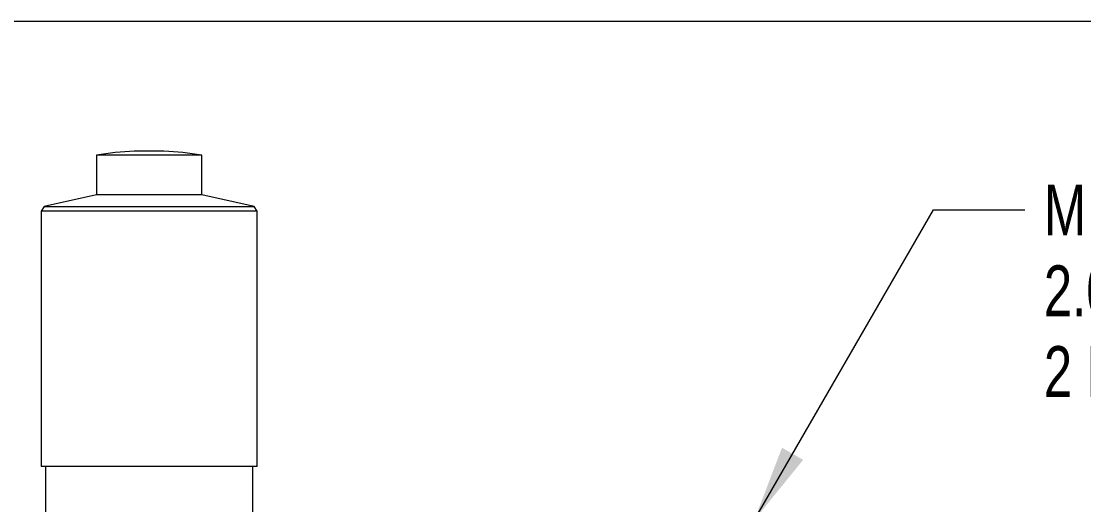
# Model space of a CAD drawing. Header units: millimetres. Extents: x 2 to 278, y 1 to 215.
# Drawn here: x 30.96 to 75.23, y 194.51 to 214.65 of the extents above; entities that cross this region are included whole.
import ezdxf

# ---------------------------------------------------------------- set-up
doc = ezdxf.new("R2010")
doc.units = ezdxf.units.MM
doc.styles.add('SLDTEXTSTYLE0', font='TXT', dxfattribs={"width": 0.75})
doc.dimstyles.new('SLDDIMSTYLE6', dxfattribs={"dimtxt": 2.116667, "dimasz": 3.175, "dimexe": 0, "dimexo": 0.0625, "dimgap": 0.529167, "dimtad": 0, "dimtih": 1, "dimtoh": 1, "dimdec": 1, "dimlfac": 2, "dimrnd": 1e-09, "dimzin": 12, "dimdsep": 46, "dimtxsty": 'SLDTEXTSTYLE0', "dimsah": 1, "dimcen": 0, "dimadec": 0, "dimazin": 3, "dimtfac": 1, "dimtdec": 1, "dimtofl": 0, "dimtmove": 0, "dimatfit": 3, "dimfxl": 1, "dimfrac": 2, "dimtolj": 1, "dimtzin": 12, "dimarcsym": 0})

# ---------------------------------------------------------------- blocks, each defined once
blk = doc.blocks.new('_D_15')
at = {"color": 7, "linetype": 'Continuous', "lineweight": 0}
for p, q in [((61.511, 193.882), (68.966, 206.795)), ((68.966, 206.795), (72.776, 206.795))]:
    blk.add_line(p, q, dxfattribs=at)
at = {"color": 7, "linetype": 'Continuous', "lineweight": 18}
blk.add_solid([(61.511, 193.882), (63.538, 196.377), (62.658, 196.885)], dxfattribs=at)
at = {"color": 7, "linetype": 'Continuous', "lineweight": 18, "attachment_point": 1, "style": 'SLDTEXTSTYLE0'}
for s, insert, char_height in [('MICROMETER LOCKING SCREW', (73.57, 207.841), 2.11667), ('2.0mm [5/64in] HEX', (73.57, 204.478), 2.11667), ('2 PLACES', (73.57, 201.115), 2.1167)]:
    blk.add_mtext(s, dxfattribs=dict(at, insert=insert, char_height=char_height))

msp = doc.modelspace()

# ---------------------------------------------------------------- linework, layer by layer
at = {"color": 7, "linetype": 'Continuous', "lineweight": 18}
for p, q in [((1.579, 214.645), (277.989, 214.645)), ((34.094, 209.062), (34.094, 207.411)), ((38.057, 209.062), (34.094, 209.062)), ((36.786, 209.238), (35.665, 209.238)), ((36.904, 209.238), (36.786, 209.238)), ((38.475, 209.062), (38.057, 209.062)), ((38.475, 207.411), (38.475, 209.062)), ((34.094, 207.411), (31.908, 206.931)), ((38.057, 207.411), (34.094, 207.411)), ((38.475, 207.411), (38.057, 207.411)), ((40.66, 206.931), (38.475, 207.411)), ((31.908, 206.931), (31.784, 206.737)), ((31.908, 206.931), (40.66, 206.931)), ((40.784, 206.737), (40.66, 206.931)), ((31.784, 206.737), (31.784, 196.108)), ((39.925, 206.737), (31.784, 206.737)), ((40.784, 206.737), (39.925, 206.737)), ((40.784, 196.108), (40.784, 206.737)), ((39.925, 196.108), (31.784, 196.108)), ((31.966, 196.108), (31.966, 192.824)), ((40.784, 196.108), (39.925, 196.108)), ((40.602, 187.086), (40.602, 196.108))]:
    msp.add_line(p, q, dxfattribs=at)
for start, end in [(92.7971, 99.9332), (80.0668, 87.2029)]:
    msp.add_arc((36.284, 196.553), 12.7, start, end, dxfattribs=at)

# ---------------------------------------------------------------- dimensions: what is measured, and where the dimension line sits
dim = msp.add_diameter_dim_2p(p1=(60.386, 191.933), p2=(61.511, 193.882), text='MICROMETER LOCKING SCREW\\P2.0mm [5/64in] HEX\\P2 PLACES', dimstyle='SLDDIMSTYLE6', override={"dimpost": '<>'}, dxfattribs=at)
dim.commit()
dim.dimension.update_dxf_attribs({"geometry": '_D_15', "text_midpoint": (94.737, 206.795), "dimtype": 163})

doc.saveas('drawing.dxf')
